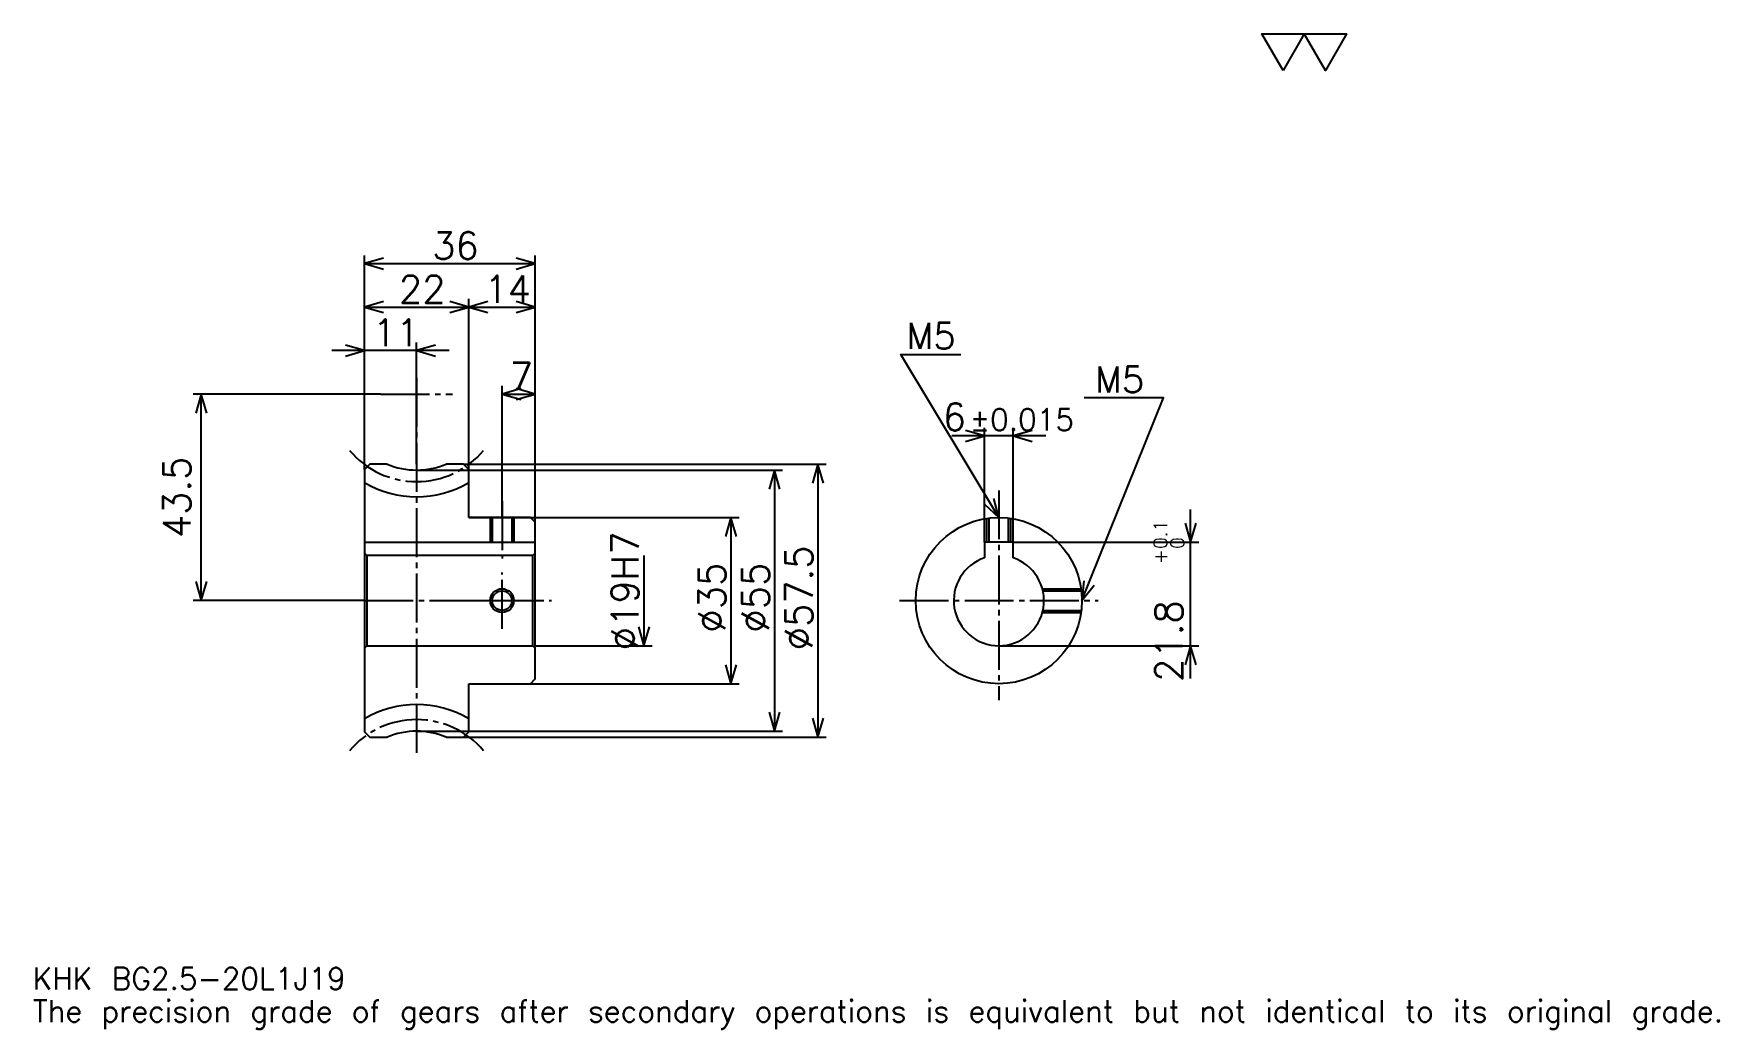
# Model space of a CAD drawing. Extents: x 12 to 367, y 4 to 214.
import ezdxf

# ---------------------------------------------------------------- set-up
doc = ezdxf.new("R2010")
doc.units = 0
doc.linetypes.add('DASHDOT', pattern=[13.741935, 10.306452, -1.145161, 1.145161, -1.145161])
doc.layers.get('0').update_dxf_attribs({"linetype": 'CONTINUOUS'})
doc.layers.add('DASHDOT', color=6, linetype='DASHDOT')
doc.styles.add('KANJI', font='TXT', dxfattribs={"bigfont": 'BIGFONT'})

msp = doc.modelspace()

# ---------------------------------------------------------------- linework, layer by layer
at = {"color": 5}
for p, q in [((81.30645, 123.225815), (81.30645, 167.177429)), ((117.30645, 123.225815), (117.30645, 167.177429)), ((81.30645, 165.459686), (117.30645, 165.459686)), ((81.30645, 156.298401), (103.30645, 156.298401)), ((103.30645, 123.225815), (103.30645, 158.016144)), ((103.30645, 156.298401), (117.30645, 156.298401)), ((99.177414, 147.1371), (74.435486, 147.1371)), ((92.30645, 123.225815), (92.30645, 148.854843)), ((110.30645, 123.225815), (110.30645, 139.693558)), ((84.741936, 137.975815), (45.233871, 137.975815)), ((46.951611, 94.475815), (46.951611, 137.975815)), ((110.30645, 137.975815), (117.30645, 137.975815)), ((224.838715, 129.153229), (205.096771, 129.153229)), ((211.967743, 106.775818), (211.967743, 130.870972)), ((217.967743, 106.775818), (217.967743, 130.870972)), ((81.30645, 122.080658), (81.30645, 123.225815)), ((92.30645, 121.975815), (117.30645, 121.975815)), ((102.161285, 123.225815), (117.30645, 123.225815)), ((103.30645, 122.080658), (103.30645, 123.225815)), ((110.30645, 111.975815), (110.30645, 123.225815)), ((110.30645, 111.975815), (110.30645, 123.225815)), ((117.30645, 123.225815), (178.572571, 123.225815)), ((117.30645, 110.975815), (117.30645, 123.225815)), ((117.30645, 121.975815), (169.411285, 121.975815)), ((167.693542, 121.975815), (167.693542, 66.975815)), ((176.854828, 123.225815), (176.854828, 65.725815)), ((255.370972, 78.104851), (255.370972, 113.646782)), ((103.30645, 111.975815), (117.30645, 111.975815)), ((117.30645, 111.975815), (160.25, 111.975815)), ((158.532257, 111.975815), (158.532257, 76.975815)), ((217.967743, 106.775818), (257.088715, 106.775818)), ((140.209671, 103.975815), (140.209671, 84.975815)), ((81.30645, 94.475815), (45.233868, 94.475815)), ((117.30645, 84.975815), (141.927414, 84.975815)), ((214.967743, 84.975815), (257.088715, 84.975815)), ((103.30645, 76.975815), (117.30645, 76.975815)), ((117.30645, 76.975815), (160.25, 76.975815)), ((92.30645, 66.975815), (117.30645, 66.975815)), ((102.161285, 65.725815), (117.30645, 65.725815)), ((117.30645, 66.975815), (169.411285, 66.975815)), ((117.30645, 65.725815), (178.572571, 65.725815))]:
    msp.add_line(p, q, dxfattribs=at)
at = {"color": 4}
for p, q in [((81.30645, 106.775818), (117.30645, 106.775818)), ((117.30645, 104.475815), (116.80645, 103.975815)), ((81.30645, 84.475815), (81.80645, 84.975815)), ((117.30645, 84.475815), (116.80645, 84.975815))]:
    msp.add_line(p, q, dxfattribs=at)
at = {"color": 7}
msp.add_lwpolyline([(274.838715, 206.129028), (270.372589, 213.870316), (288.237091, 213.870316), (283.770966, 206.129028), (279.30484, 213.870316), (274.838715, 206.129028)], dxfattribs=at)
at = {"color": 5}
for points in [[(85.314514, 166.604858), (81.30645, 165.459686), (85.314514, 164.314514)], [(113.298386, 164.314514), (117.30645, 165.459686), (113.298386, 166.604858)], [(85.314514, 157.443558), (81.30645, 156.298401), (85.314514, 155.153229)], [(99.298386, 155.153229), (103.30645, 156.298401), (99.298386, 157.443558)], [(107.314514, 157.443558), (103.30645, 156.298401), (107.314514, 155.153229)], [(113.298386, 155.153229), (117.30645, 156.298401), (113.298386, 157.443558)], [(77.298386, 145.991943), (81.30645, 147.1371), (77.298386, 148.282257)], [(96.314514, 148.282257), (92.30645, 147.1371), (96.314514, 145.991943)], [(214.967743, 111.975815), (194.354828, 146.330658), (206.951614, 146.330658)], [(114.314514, 139.120972), (110.30645, 137.975815), (114.314514, 136.830658)], [(113.298386, 136.830658), (117.30645, 137.975815), (113.298386, 139.120972)], [(48.096771, 133.967743), (46.951611, 137.975815), (45.80645, 133.967743)], [(232.467743, 94.475815), (249.645172, 137.169373), (232.925812, 137.169373)], [(207.959671, 128.008072), (211.967743, 129.153229), (207.959671, 130.298401)], [(221.9758, 130.298401), (217.967743, 129.153229), (221.9758, 128.008072)], [(168.838715, 117.967751), (167.693542, 121.975815), (166.548386, 117.967751)], [(178, 119.217751), (176.854828, 123.225815), (175.709671, 119.217751)], [(211.923645, 114.823517), (214.967743, 111.975815), (213.887573, 116.001884)], [(159.677429, 107.967751), (158.532257, 111.975815), (157.387085, 107.967751)], [(254.2258, 110.783882), (255.370972, 106.775818), (256.516113, 110.783882)], [(45.80645, 98.483879), (46.951611, 94.475815), (48.096771, 98.483879)], [(232.901398, 98.621643), (232.467743, 94.475815), (235.026184, 97.766754)], [(139.064514, 88.983879), (140.209671, 84.975815), (141.354828, 88.983879)], [(256.516113, 80.967751), (255.370972, 84.975815), (254.2258, 80.967751)], [(157.387085, 80.983879), (158.532257, 76.975815), (159.677429, 80.983879)], [(166.548386, 70.983879), (167.693542, 66.975815), (168.838715, 70.983879)], [(175.709671, 69.733879), (176.854828, 65.725815), (178, 69.733879)]]:
    msp.add_lwpolyline(points, dxfattribs=at)
at = {"color": 4}
for points in [[(86.106651, 123.225815), (82.451614, 123.225815), (81.30645, 122.080658), (81.30645, 84.475815)], [(103.30645, 111.975815), (103.30645, 122.080658), (102.161285, 123.225815), (98.506248, 123.225815)], [(103.30645, 76.975815), (116.30645, 76.975815), (117.30645, 77.975815), (117.30645, 110.975815), (116.30645, 111.975815), (103.30645, 111.975815)], [(107.80645, 111.975815), (107.80645, 106.775818)], [(108.241447, 111.975815), (108.241447, 106.775818)], [(112.371452, 111.975815), (112.371452, 106.775818)], [(112.80645, 111.975815), (112.80645, 106.775818)], [(212.467743, 106.775818), (212.467743, 111.796326)], [(212.90274, 106.775818), (212.90274, 111.853554)], [(217.032745, 106.775818), (217.032745, 111.853554)], [(217.467743, 106.775818), (217.467743, 111.796326)], [(217.967743, 103.489693), (217.967743, 106.775818), (211.967743, 106.775818), (211.967743, 103.489693)], [(81.30645, 104.475815), (81.80645, 103.975815), (81.80645, 84.975815), (116.80645, 84.975815), (116.80645, 103.975815), (81.80645, 103.975815)], [(224.132874, 96.975815), (232.288239, 96.975815)], [(224.240601, 96.540817), (232.345459, 96.540817)], [(224.240601, 92.410812), (232.345459, 92.410812)], [(224.132874, 91.975815), (232.288239, 91.975815)], [(81.30645, 84.475815), (81.30645, 66.870972), (82.451614, 65.725815), (86.106651, 65.725815)], [(98.506248, 65.725815), (102.161285, 65.725815), (103.30645, 66.870972), (103.30645, 76.975815)]]:
    msp.add_lwpolyline(points, dxfattribs=at)
for centre, radius in [((214.967743, 94.475815), 17.5), ((110.30645, 94.475815), 2.065)]:
    msp.add_circle(centre, radius, dxfattribs=at)
at = {"color": 7}
msp.add_circle((110.30645, 94.475815), 2.5, dxfattribs=at)
at = {"color": 4}
for centre, radius, start, end in [((92.30645, 137.975815), 16, 247.20175188, 292.79824812), ((92.30645, 137.975815), 21.625, 239.42468661, 300.57531339), ((214.967743, 94.475815), 9.5, 108.40848033, 71.59151967), ((92.30645, 50.975815), 21.625, 59.42468661, 120.57531339), ((92.30645, 50.975815), 16, 67.20175188, 112.79824812)]:
    msp.add_arc(centre, radius, start, end, dxfattribs=at)
at = {"layer": 'DASHDOT', "color": 7}
for p, q in [((92.30645, 141.411301), (92.30645, 62.290333)), ((84.741936, 137.975815), (99.870964, 137.975815)), ((214.967743, 117.701622), (214.967743, 73.540329)), ((81.30645, 94.475815), (120.741928, 94.475815)), ((194.032257, 94.475815), (235.903229, 94.475815))]:
    msp.add_line(p, q, dxfattribs=at)
for points in [[(110.30645, 115.411301), (110.30645, 103.340332)], [(110.30645, 88.540329), (110.30645, 100.411301)], [(104.370964, 94.475815), (116.241936, 94.475815)]]:
    msp.add_lwpolyline(points, dxfattribs=at)
for centre, start, end in [((92.30645, 137.975815), 220.00000049, 319.99999951), ((92.30645, 50.975815), 40.00000049, 139.99999951)]:
    msp.add_arc(centre, 18.445, start, end, dxfattribs=at)

# ---------------------------------------------------------------- texts
at = {"color": 7, "style": 'KANJI'}
for s, height, p in [('36', 5.725806, (95.584679, 166.375824)), ('22', 5.725806, (88.584679, 157.214523)), ('14', 5.725806, (106.584671, 157.214523)), ('11', 5.725806, (83.084679, 148.053238)), ('M5', 5.496774, (195.5, 147.475815)), ('7', 5.725806, (111.945564, 138.891937)), ('M5', 5.496774, (235.216125, 138.314529)), ('6', 5.725806, (203.148529, 130.298401)), ('%%p0.015', 4.580645, (208.816376, 130.298401)), ('KHK BG2.5-20L1J19', 4.580645, (11.451612, 12.596774)), ('The precision grade of gears after secondary operations is equivalent but not identical to its original grade.', 4.580645, (11.451612, 5.725806))]:
    msp.add_text(s, height=height, dxfattribs=at).set_placement(p)
for s, height, p in [('43.5', 5.725806, (44.661289, 107.637108)), ('0.1', 2.862903, (250.446777, 105.359497)), ('%%c19H7', 5.725806, (139.064514, 84.026215)), ('0', 2.862903, (253.996765, 105.359497)), ('%%c57.5', 5.725806, (175.709671, 84.026215)), ('+', 2.862903, (250.446777, 102.153046)), ('%%c35', 5.725806, (157.387085, 87.747993)), ('%%c55', 5.725806, (166.548386, 87.747993)), ('21.8', 5.725806, (253.653229, 77.369492))]:
    msp.add_text(s, height=height, rotation=90, dxfattribs=at).set_placement(p)

doc.saveas('drawing.dxf')
